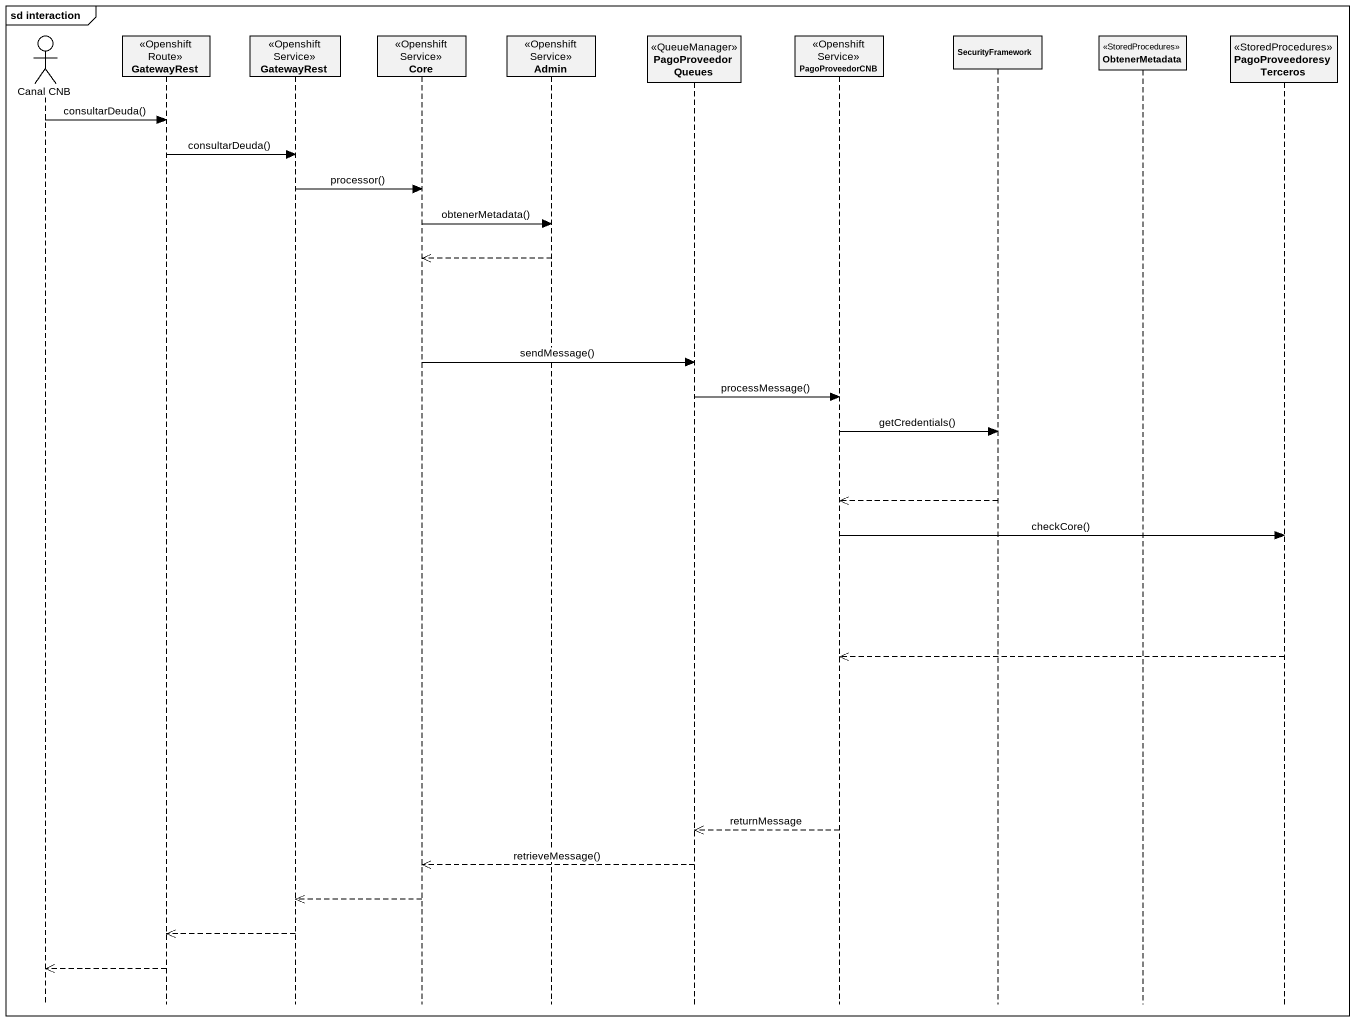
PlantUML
@startuml
mainframe sd interaction
hide footbox
actor "Canal CNB" as Canal_CNB
participant GatewayRest <<Openshift Route>>
participant "GatewayRest" as GatewayRest_2 <<Openshift Service>>
participant Core <<Openshift Service>>
participant Admin <<Openshift Service>>
participant PagoProveedorQueues <<QueueManager>>
participant PagoProveedorCNB <<Openshift Service>>
participant SecurityFramework
participant ObtenerMetadata <<StoredProcedures>>
participant PagoProveedoresyTerceros <<StoredProcedures>>

Canal_CNB -> GatewayRest : consultarDeuda()
GatewayRest -> GatewayRest_2 : consultarDeuda()
GatewayRest_2 -> Core : processor()
Core -> Admin : obtenerMetadata()
Admin -->> Core
Core -> PagoProveedorQueues : sendMessage()
PagoProveedorQueues -> PagoProveedorCNB : processMessage()
PagoProveedorCNB -> SecurityFramework : getCredentials()
SecurityFramework -->> PagoProveedorCNB
PagoProveedorCNB -> PagoProveedoresyTerceros : checkCore()
PagoProveedoresyTerceros -->> PagoProveedorCNB
PagoProveedorCNB -->> PagoProveedorQueues : returnMessage
PagoProveedorQueues -->> Core : retrieveMessage()
Core -->> GatewayRest_2
GatewayRest_2 -->> GatewayRest
GatewayRest -->> Canal_CNB
@enduml
